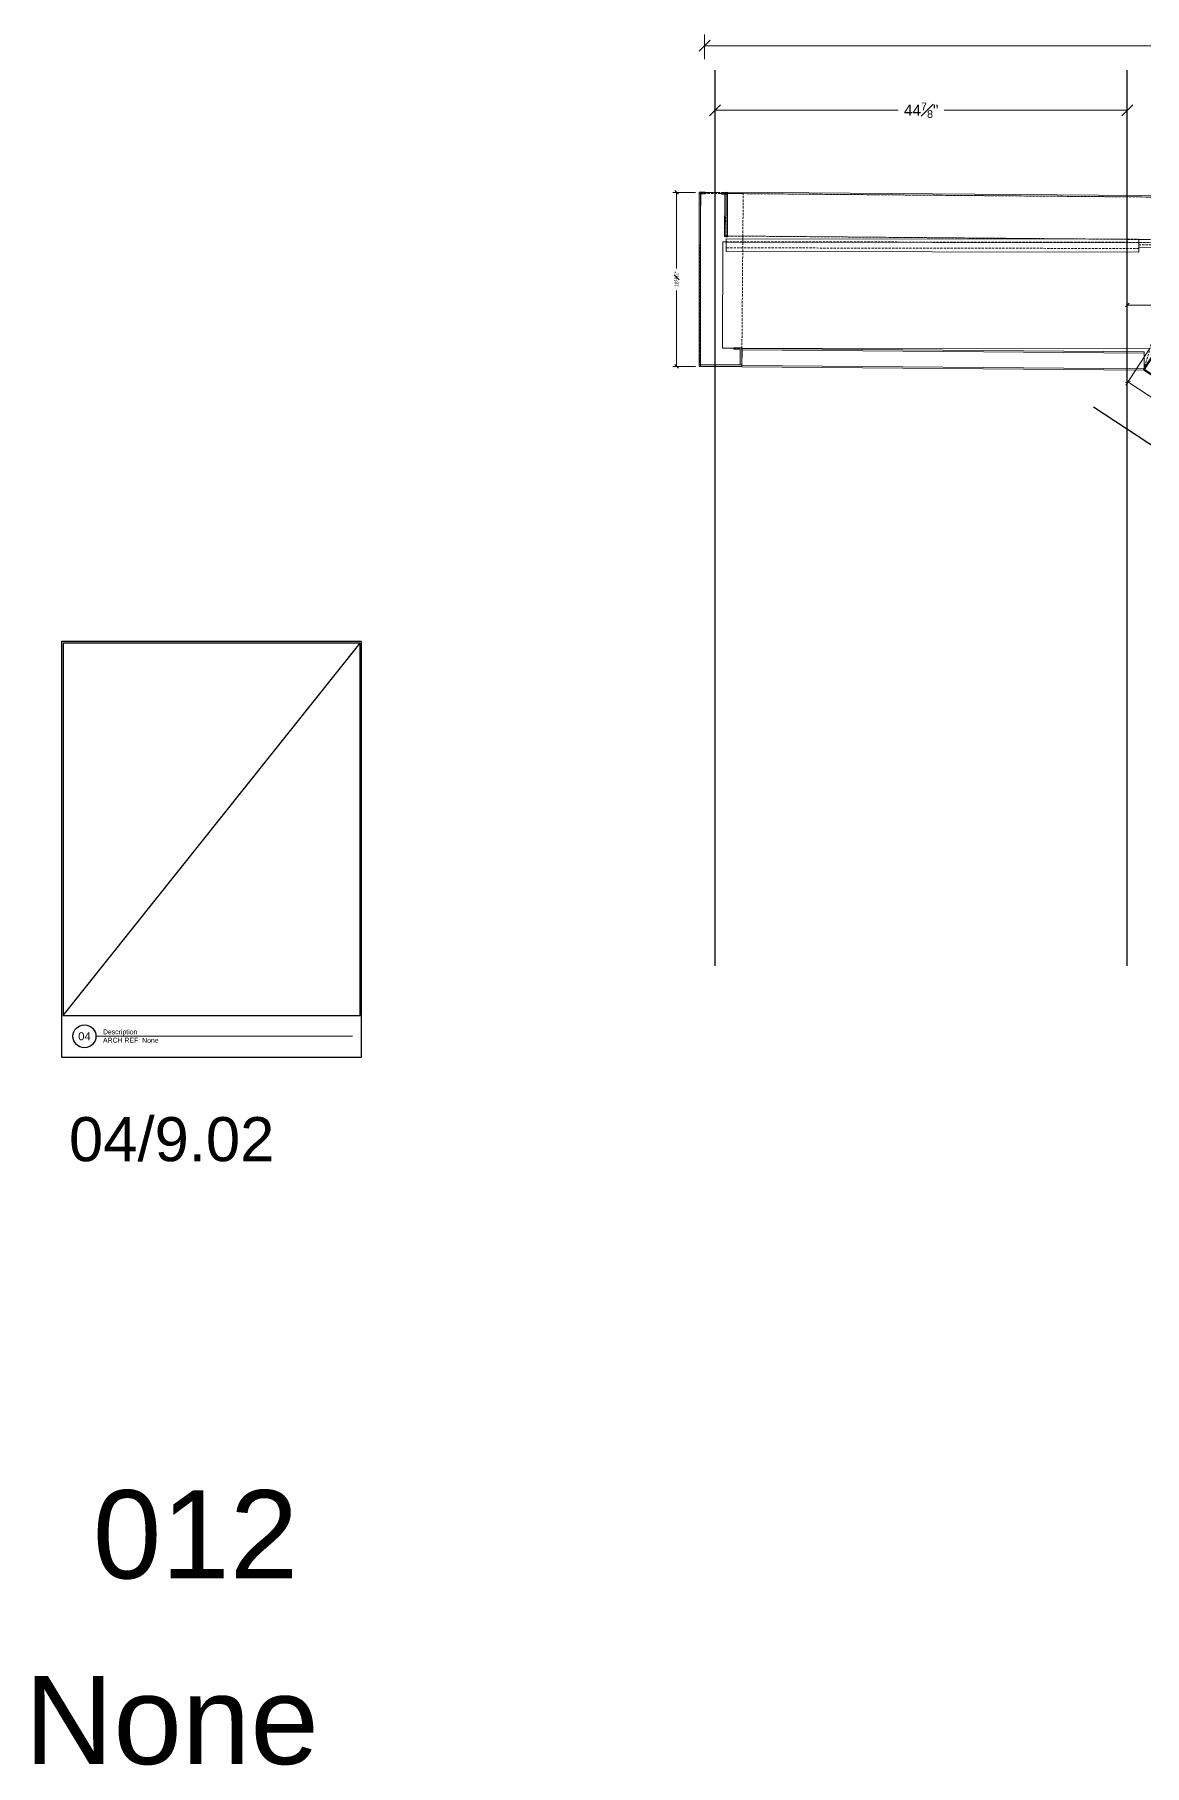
# Model space of a CAD drawing. Header units: inches. Extents: x -301 to 39679, y -468 to 370.
# Drawn here: x 1415.3 to 1536.1, y -76.9 to 111.6 of the extents above; entities that cross this region are included whole.
import ezdxf
from ezdxf.enums import TextEntityAlignment as Align

# ---------------------------------------------------------------- set-up
doc = ezdxf.new("R2010")
doc.units = ezdxf.units.IN
doc.header["$MEASUREMENT"] = 0
doc.linetypes.add('CENTER', pattern=[2, 1.25, -0.25, 0.25, -0.25])
doc.linetypes.add('DASHED2', pattern=[0.375, 0.25, -0.125])
doc.layers.get('Defpoints').update_dxf_attribs({"color": 3})
doc.layers.add('NSE-Border', color=156, linetype='Continuous', plot=False)
doc.layers.add('NSE-Construction', color=86, linetype='Continuous', plot=False)
doc.layers.add('NSE-Detail Border', color=7, linetype='Continuous')
for name, color, linetype, lineweight in [('NSE-Dimensions', 51, 'Continuous', 13), ('NSE-Panels 01', 1, 'Continuous', 40), ('NSE-Title', 51, 'Continuous', 9)]:
    doc.layers.add(name, color=color, linetype=linetype, lineweight=lineweight)
doc.styles.add('004 - NSSM - Standard', font='arial.ttf', dxfattribs={"height": 0.4})
doc.styles.add('008 - NSSM - Standard', font='arial.ttf', dxfattribs={"height": 0.8})
doc.styles.add('012 - NSSM - Standard', font='arial.ttf', dxfattribs={"height": 1.2})
doc.styles.add('048 - NSSM - Standard', font='arial.ttf', dxfattribs={"height": 4.8})
doc.styles.add('096 - NSSM - Standard', font='arial.ttf', dxfattribs={"height": 9.6})
doc.dimstyles.new('004 - NSSM - Standard$0', dxfattribs={"dimtxt": 0.4, "dimasz": 0.4, "dimexe": 0.4, "dimexo": 0.4, "dimgap": 0.4, "dimtad": 0, "dimdec": 4, "dimzin": 3, "dimdsep": 46, "dimlunit": 5, "dimtxsty": '004 - NSSM - Standard', "dimblk": 'OBLIQUE', "dimcen": 0.4, "dimclrd": 256, "dimclre": 256, "dimclrt": 256, "dimazin": 0, "dimtfac": 0.7, "dimtdec": 4, "dimtmove": 1, "dimatfit": 2, "dimfxl": 1, "dimtfill": 1, "dimtfillclr": 11, "dimfrac": 1, "dimtolj": 1, "dimtzin": 0, "dimlwd": 0, "dimlwe": 0, "dimarcsym": 0})
doc.dimstyles.new('012 - NSSM - Standard', dxfattribs={"dimtxt": 1.2, "dimasz": 1.2, "dimexe": 1.2, "dimexo": 1.2, "dimgap": 0.6, "dimtad": 0, "dimtih": 1, "dimtoh": 1, "dimdec": 4, "dimzin": 3, "dimdsep": 46, "dimlunit": 4, "dimtxsty": '012 - NSSM - Standard', "dimblk": 'OBLIQUE', "dimcen": 1.2, "dimclrd": 256, "dimclre": 256, "dimclrt": 256, "dimadec": 0, "dimazin": 0, "dimtfac": 0.7, "dimtdec": 4, "dimtmove": 1, "dimatfit": 2, "dimfxl": 1, "dimtfill": 1, "dimtfillclr": 11, "dimfrac": 1, "dimtolj": 1, "dimtzin": 0, "dimlwd": 0, "dimlwe": 0, "dimarcsym": 0})

# ---------------------------------------------------------------- blocks, each defined once
blk = doc.blocks.new('*U3')
blk.add_wipeout([(8.13, 1.129), (8.13, 0), (0, 0), (0, 11.313), (8.172, 11.313), (8.172, 0), (8.13, 0), (8.13, 11.271), (0.042, 11.271), (0.042, 1.129)])
at = {"layer": 'Defpoints', "ltscale": 0.0625}
blk.add_lwpolyline([(0.042, 1.129), (8.13, 1.129), (8.13, 11.271), (0.042, 11.271)], close=True, dxfattribs=at)
at = {"layer": 'Defpoints'}
blk.add_circle((0.625, 0.567), 0.312, dxfattribs=at)
at = {"layer": 'NSE-Border', "ltscale": 0.0625}
blk.add_lwpolyline([(0, 0), (8.172, 0), (8.172, 11.313), (0, 11.313)], close=True, dxfattribs=at)
at = {"layer": 'NSE-Title'}
blk.add_line((0.938, 0.567), (7.922, 0.567), dxfattribs=at)
at = {"layer": 'Defpoints', "style": '008 - NSSM - Standard'}
blk.add_attdef('DETAIL_NUMBER', text='', height=0.218, dxfattribs=at).set_placement((0.625, 0.567), align=Align.MIDDLE_CENTER)
at = {"layer": 'NSE-Title', "style": '004 - NSSM - Standard'}
blk.add_text('ARCH REF:', height=0.1341, dxfattribs=at).set_placement((1.636, 0.46), align=Align.MIDDLE_CENTER)
for tag, p in [('DETAIL_DESCRIPTION', (1.129, 0.62)), ('ARCH_REF', (2.197, 0.388))]:
    blk.add_attdef(tag, p, '', height=0.134, dxfattribs=at)
blk = doc.blocks.new('_Oblique')
at = {"color": 0, "linetype": 'ByBlock', "lineweight": -2}
blk.add_line((-0.5, -0.5), (0.5, 0.5), dxfattribs=at)
blk = doc.blocks.new('*D179')
at = {"layer": 'Defpoints', "color": 0, "transparency": 16777216}
for p in [(1485.19, 94.4), (1487.64, 94.4), (1487.64, 75.45)]:
    blk.add_point(p, dxfattribs=at)
at = {"layer": 'NSE-Construction', "lineweight": 0, "transparency": 16777216}
for p, q in [((1487.24, 94.4), (1484.79, 94.4)), ((1485.19, 94.4), (1485.19, 86.12)), ((1485.19, 75.45), (1485.19, 83.73)), ((1487.24, 75.45), (1484.79, 75.45))]:
    blk.add_line(p, q, dxfattribs=at)
at = {"layer": 'NSE-Construction', "lineweight": 0, "transparency": 16777216, "xscale": 0.4, "yscale": 0.4, "zscale": 0.4}
for p, rotation in [((1485.19, 94.4), 90), ((1485.19, 75.45), 270)]:
    blk.add_blockref('_Oblique', p, dxfattribs=dict(at, rotation=rotation))
at = {"layer": 'NSE-Construction', "transparency": 16777216, "insert": (1485.19, 84.93), "char_height": 0.4, "attachment_point": 5, "rotation": 90, "style": '004 - NSSM - Standard', "bg_fill": 3, "box_fill_scale": 1.25, "bg_fill_color": 256, "bg_fill_true_color": 13158600, "bg_fill_transparency": 0}
blk.add_mtext('\\A1;18{\\H0.7x;\\S15#16;}"', dxfattribs=at)
blk = doc.blocks.new('*D212')
at = {"layer": 'Defpoints', "color": 0, "transparency": 16777216}
for p in [(1534.27, 107.69), (1534.27, 82.13), (1597.64, 82.13)]:
    blk.add_point(p, dxfattribs=at)
at = {"layer": 'NSE-Dimensions', "color": 51, "linetype": 'CENTER', "lineweight": 0, "transparency": 16777216}
blk.add_line((1534.27, 107.29), (1534.27, 81.73), dxfattribs=at)
at = {"layer": 'NSE-Dimensions', "color": 51, "lineweight": 0, "transparency": 16777216}
for p, q in [((1534.27, 82.13), (1574.93, 82.13)), ((1597.64, 82.13), (1576.98, 82.13))]:
    blk.add_line(p, q, dxfattribs=at)
at = {"layer": 'NSE-Dimensions', "color": 51, "lineweight": 0, "transparency": 16777216, "xscale": 0.4, "yscale": 0.4, "zscale": 0.4, "rotation": 180}
blk.add_blockref('_Oblique', (1534.27, 82.13), dxfattribs=at)
at = {"layer": 'NSE-Dimensions', "color": 51, "lineweight": 0, "transparency": 16777216, "xscale": 0.4, "yscale": 0.4, "zscale": 0.4}
blk.add_blockref('_Oblique', (1597.64, 82.13), dxfattribs=at)
at = {"layer": 'NSE-Dimensions', "transparency": 16777216, "insert": (1575.96, 82.13), "char_height": 0.4, "attachment_point": 5, "style": '004 - NSSM - Standard', "bg_fill": 3, "box_fill_scale": 1.25, "bg_fill_color": 256, "bg_fill_true_color": 13158600, "bg_fill_transparency": 0}
blk.add_mtext('\\A1;63{\\H0.7x;\\S3#8;}"', dxfattribs=at)
blk = doc.blocks.new('*D213')
at = {"layer": 'Defpoints', "color": 0, "transparency": 16777216}
for p in [(1489.39, 107.69), (1534.27, 107.69), (1489.39, 103.34)]:
    blk.add_point(p, dxfattribs=at)
at = {"layer": 'NSE-Construction', "lineweight": 0, "transparency": 16777216}
for p, q in [((1489.39, 106.49), (1489.39, 102.14)), ((1534.27, 106.49), (1534.27, 102.14)), ((1489.39, 103.34), (1509.33, 103.34)), ((1534.27, 103.34), (1514.33, 103.34))]:
    blk.add_line(p, q, dxfattribs=at)
at = {"layer": 'NSE-Construction', "lineweight": 0, "transparency": 16777216, "xscale": 1.2, "yscale": 1.2, "zscale": 1.2, "rotation": 180}
blk.add_blockref('_Oblique', (1489.39, 103.34), dxfattribs=at)
at = {"layer": 'NSE-Construction', "lineweight": 0, "transparency": 16777216, "xscale": 1.2, "yscale": 1.2, "zscale": 1.2}
blk.add_blockref('_Oblique', (1534.27, 103.34), dxfattribs=at)
at = {"layer": 'NSE-Construction', "transparency": 16777216, "insert": (1511.83, 103.34), "char_height": 1.2, "attachment_point": 5, "style": '012 - NSSM - Standard', "bg_fill": 3, "box_fill_scale": 1.25, "bg_fill_color": 256, "bg_fill_true_color": 13158600, "bg_fill_transparency": 0}
blk.add_mtext('\\A1;44{\\H0.7x;\\S7#8;}"', dxfattribs=at)
blk = doc.blocks.new('*D214')
at = {"layer": 'Defpoints', "color": 0, "transparency": 16777216}
for p in [(1488.24, 110.37), (1488.24, 107.69), (1660.86, 107.69)]:
    blk.add_point(p, dxfattribs=at)
at = {"layer": 'NSE-Construction', "lineweight": 0, "transparency": 16777216}
for p, q in [((1488.24, 108.89), (1488.24, 111.57)), ((1660.86, 108.89), (1660.86, 111.57)), ((1488.24, 110.37), (1571.22, 110.37)), ((1660.86, 110.37), (1577.88, 110.37))]:
    blk.add_line(p, q, dxfattribs=at)
at = {"layer": 'NSE-Construction', "lineweight": 0, "transparency": 16777216, "xscale": 1.2, "yscale": 1.2, "zscale": 1.2, "rotation": 180}
blk.add_blockref('_Oblique', (1488.24, 110.37), dxfattribs=at)
at = {"layer": 'NSE-Construction', "lineweight": 0, "transparency": 16777216, "xscale": 1.2, "yscale": 1.2, "zscale": 1.2}
blk.add_blockref('_Oblique', (1660.86, 110.37), dxfattribs=at)
at = {"layer": 'NSE-Construction', "transparency": 16777216, "insert": (1574.55, 110.37), "char_height": 1.2, "attachment_point": 5, "style": '012 - NSSM - Standard', "bg_fill": 3, "box_fill_scale": 1.25, "bg_fill_color": 256, "bg_fill_true_color": 13158600, "bg_fill_transparency": 0}
blk.add_mtext('\\A1;14\'-4{\\H0.7x;\\S5#8;}"', dxfattribs=at)
blk = doc.blocks.new('*D260')
at = {"layer": 'Defpoints', "color": 0, "transparency": 16777216}
for p in [(1536.92, 77.7), (1534.34, 73.76), (1566.98, 54.87)]:
    blk.add_point(p, dxfattribs=at)
at = {"layer": 'NSE-Construction', "lineweight": 0, "transparency": 16777216}
for p, q in [((1536.7, 77.36), (1534.12, 73.42)), ((1534.34, 73.76), (1549.23, 64)), ((1565.84, 53.13), (1550.95, 62.88)), ((1566.76, 54.54), (1565.62, 52.79))]:
    blk.add_line(p, q, dxfattribs=at)
at = {"layer": 'NSE-Construction', "lineweight": 0, "transparency": 16777216, "xscale": 0.4, "yscale": 0.4, "zscale": 0.4}
for p, rotation in [((1534.34, 73.76), 146.7783065510827), ((1565.84, 53.13), 326.7783065510826)]:
    blk.add_blockref('_Oblique', p, dxfattribs=dict(at, rotation=rotation))
at = {"layer": 'NSE-Construction', "transparency": 16777216, "insert": (1550.09, 63.44), "char_height": 0.4, "attachment_point": 5, "rotation": 326.7783, "style": '004 - NSSM - Standard', "bg_fill": 3, "box_fill_scale": 1.25, "bg_fill_color": 256, "bg_fill_true_color": 13158600, "bg_fill_transparency": 0}
blk.add_mtext('\\A1;37{\\H0.7x;\\S5#8;}"', dxfattribs=at)

msp = doc.modelspace()

# ---------------------------------------------------------------- linework, layer by layer
at = {"color": 0, "linetype": 'Continuous', "lineweight": 0, "extrusion": (3.20393e-20, 1, -1.2238e-14)}
for p, q in [((1487.8016, 94.40349), (1487.6441, 94.40349)), ((1487.6441, 94.40349), (1487.6441, 75.60692)), ((1487.8016, 94.40349), (1487.8016, 75.60692)), ((1487.8016, 94.40349), (1488.3016, 94.40349)), ((1488.3016, 94.24599), (1487.8016, 94.24599)), ((1487.8016, 91.67622), (1487.82307, 94.24355)), ((1488.3016, 94.40349), (1488.3016, 94.24599)), ((1489.93095, 94.38438), (1488.3016, 94.39799)), ((1488.3016, 94.39706), (1489.93095, 94.38344)), ((1490.0736, 94.21075), (1490.07383, 94.36825)), ((1490.07383, 94.36825), (1490.73133, 94.3673)), ((1490.7311, 94.2098), (1490.73133, 94.3673)), ((1490.7311, 94.2098), (1490.0736, 94.21075)), ((1490.39506, 89.65057), (1490.43213, 94.08232)), ((1490.39567, 89.65034), (1490.43262, 94.06792)), ((1490.43213, 94.08232), (1490.43232, 94.21023)), ((1490.5668, 89.54208), (1490.5736, 94.21003)), ((1490.5736, 94.21003), (1490.7311, 94.2098)), ((1490.7243, 89.54185), (1490.7311, 94.2098)), ((1490.21624, 89.02233), (1490.19934, 77.43061)), ((1490.22268, 89.01945), (1490.20578, 77.42773)), ((1490.21624, 89.02233), (1490.60691, 89.02176)), ((1490.22268, 89.01945), (1490.21624, 89.02233)), ((1490.60692, 89.01889), (1490.22268, 89.01945)), ((1490.39567, 89.65034), (1490.39506, 89.65057)), ((1490.4262, 89.65008), (1490.39567, 89.65034)), ((1490.42562, 89.60535), (1490.42568, 89.65009)), ((1490.5668, 89.54208), (1490.42562, 89.60535)), ((1490.7243, 89.54185), (1490.5668, 89.54208)), ((1490.60739, 88.96511), (1490.60593, 87.96818)), ((1490.60691, 89.02176), (1490.60739, 89.3524)), ((1490.60739, 89.3524), (1490.60739, 88.96511)), ((1492.40606, 89.34976), (1492.40844, 89.63351)), ((1490.60593, 88.34234), (1490.60593, 87.96818)), ((1490.19934, 77.43061), (1490.20578, 77.42773)), ((1490.20578, 77.42773), (1491.41202, 77.42598)), ((1491.41202, 77.48351), (1492.28702, 77.48351)), ((1491.41202, 77.48351), (1491.41202, 77.32601)), ((1492.12952, 77.32601), (1491.41202, 77.32601)), ((1492.12952, 77.32601), (1492.12952, 75.60692)), ((1492.28702, 77.48351), (1492.28702, 75.44942)), ((1492.28702, 77.42471), (1536.69189, 77.36018)), ((1492.2908, 75.57028), (1492.30631, 77.42468)), ((1492.30665, 75.40633), (1492.32338, 77.40626)), ((1492.32206, 77.24876), (1492.32338, 77.40626)), ((1492.32338, 77.40626), (1536.11372, 77.04035)), ((1492.32338, 77.40626), (1536.11372, 77.04035)), ((1487.6441, 75.60692), (1492.12952, 75.60692)), ((1487.6441, 75.60692), (1487.6441, 75.44942)), ((1487.8016, 75.44942), (1487.6441, 75.44942)), ((1492.28702, 75.44942), (1487.6441, 75.44942)), ((1492.28946, 75.41046), (1487.66586, 75.44912)), ((1492.30665, 75.40633), (1492.30797, 75.56382)), ((1536.097, 75.04042), (1492.30665, 75.40633)), ((1536.097, 75.04042), (1492.30665, 75.40633)), ((1492.30797, 75.56382), (1536.09832, 75.19792)), ((1536.1124, 76.88285), (1492.32206, 77.24876)), ((1536.09764, 75.11721), (1536.11372, 77.04035)), ((1536.1124, 76.88285), (1536.11372, 77.04035)), ((1536.097, 75.04042), (1536.09757, 75.10825)), ((1536.097, 75.04042), (1536.09757, 75.10825))]:
    msp.add_line(p, q, dxfattribs=at)
at = {"color": 253, "linetype": 'DASHED2', "lineweight": 0, "extrusion": (3.20393e-20, 1, -1.2238e-14)}
for p, q in [((1488.3016, 94.39799), (1487.6441, 94.40349)), ((1487.8016, 94.24599), (1487.6441, 94.24599)), ((1487.64664, 94.40253), (1488.3016, 94.39706)), ((1487.82307, 94.24355), (1487.82353, 94.29771)), ((1487.82353, 94.29771), (1492.44713, 94.25906)), ((1489.93079, 94.27476), (1490.58829, 94.2738)), ((1490.58312, 89.60513), (1490.58991, 94.27308)), ((1490.58974, 94.27286), (1490.59106, 94.43016)), ((1490.73119, 94.27168), (1490.58974, 94.27286)), ((1492.40844, 89.63351), (1492.44713, 94.25906)), ((1492.44652, 94.25929), (1492.44654, 94.26159)), ((1492.44713, 94.25906), (1492.44652, 94.25929)), ((1492.44654, 94.26159), (1492.44715, 94.26136)), ((1492.44713, 94.25906), (1492.44715, 94.26136)), ((1490.42568, 89.65009), (1490.43213, 94.08232)), ((1487.66586, 75.44942), (1487.8016, 91.67622)), ((1490.42562, 89.60535), (1490.58312, 89.60513)), ((1490.72446, 89.64759), (1490.4262, 89.65008)), ((1490.58312, 89.60513), (1490.7243, 89.54185)), ((1490.60593, 88.35547), (1490.60691, 89.02176)), ((1492.30631, 77.42468), (1492.40606, 89.34976)), ((1490.60593, 88.35547), (1490.60593, 88.34234)), ((1491.41202, 77.42598), (1492.28702, 77.42471)), ((1487.8016, 75.60692), (1487.8016, 75.44942)), ((1492.28702, 75.60692), (1492.12952, 75.60692)), ((1492.28946, 75.41046), (1492.2908, 75.57028)), ((1492.29019, 75.57051), (1492.2908, 75.57028)), ((1586.43155, 42.12746), (1536.0726, 75.12028))]:
    msp.add_line(p, q, dxfattribs=at)
at = {"layer": 'NSE-Construction'}
for p, q in [((1489.3933, 10.17121), (1489.3933, 107.6853)), ((1418.37198, 4.7672), (1450.72429, 45.33241))]:
    msp.add_line(p, q, dxfattribs=at)
at = {"layer": 'NSE-Construction', "extrusion": (0.003242, -0.001453, 0.999994)}
msp.add_line((1530.57921, 71.04943), (1632.56012, 3.9392), dxfattribs=at)
at = {"layer": 'NSE-Panels 01', "extrusion": (3.20393e-20, 1, -1.2238e-14)}
for p, q in [((1537.24962, 76.877), (1536.09088, 75.10834)), ((1536.09088, 75.10834), (1597.5808, 34.82303))]:
    msp.add_line(p, q, dxfattribs=at)

# ---------------------------------------------------------------- texts
at = {"layer": 'Defpoints'}
for s, width, gutter_width, insert, char_height, attachment_point, style in [('04/9.02', 15.7513444, 2, (1430.20438, -6.28629), 4.8, 2, '048 - NSSM - Standard'), ('012', 16.3938227, 0.5, (1432.80801, -51.7797), 9.6, 5, '096 - NSSM - Standard')]:
    msp.add_mtext_dynamic_manual_height_columns(s, width=width, gutter_width=gutter_width, heights=[0], dxfattribs=dict(at, insert=insert, char_height=char_height, attachment_point=attachment_point, style=style))
at = {"layer": 'NSE-Title', "insert": (1430.20438, -72), "char_height": 9.6, "width": 31.6499699, "attachment_point": 5, "style": '096 - NSSM - Standard'}
msp.add_mtext('None', dxfattribs=at)

# ---------------------------------------------------------------- dimensions: what is measured, and where the dimension line sits
at = {"layer": 'NSE-Dimensions'}
dim = msp.add_linear_dim(base=(1534.2683, 82.13211), p1=(1597.6433, 82.13211), p2=(1534.2683, 107.6853), dimstyle='004 - NSSM - Standard$0', override={"dimtih": 1, "dimtoh": 1, "dimpost": '"', "dimclrd": 51, "dimclre": 51, "dimadec": 0}, dxfattribs=at)
dim.commit()
dim.dimension.update_dxf_attribs({"geometry": '*D212', "text_midpoint": (1575.957, 82.13211), "dimtype": 160})

# ---------------------------------------------------------------- next in the draw order: linework, layer by layer
at = {"color": 253, "linetype": 'DASHED2', "lineweight": 0, "extrusion": (3.20393e-20, 1, -1.2238e-14)}
for p, q in [((1490.5872, 94.27382), (1541.67635, 93.84673)), ((1536.0726, 75.12028), (1541.62384, 93.85036)), ((1490.39506, 89.65057), (1541.59373, 89.22257)), ((1490.60691, 89.02176), (1536.70235, 88.95478)), ((1533.57087, 89.28941), (1535.53785, 89.28653)), ((1535.53403, 88.69399), (1535.53785, 89.272)), ((1535.53403, 88.39106), (1535.53785, 88.96907)), ((1535.53403, 88.69399), (1535.53403, 88.39106)), ((1540.26358, 88.66273), (1535.53403, 88.69399)), ((1535.53785, 89.28653), (1535.53639, 88.2896)), ((1535.53785, 89.28653), (1535.53785, 89.27297)), ((1536.09236, 89.26833), (1540.2674, 89.24074)), ((1535.53639, 88.2896), (1490.60593, 88.35547)), ((1535.53403, 88.39106), (1535.5371, 88.39104)), ((1535.53639, 88.2896), (1535.53639, 87.90231))]:
    msp.add_line(p, q, dxfattribs=at)
at = {"color": 0, "linetype": 'Continuous', "lineweight": 0, "extrusion": (3.20393e-20, 1, -1.2238e-14)}
for p, q in [((1490.59106, 94.43036), (1541.67771, 94.00329)), ((1541.63292, 93.84616), (1490.73119, 94.27168)), ((1490.73119, 94.27168), (1541.63292, 93.84616)), ((1490.60739, 89.3524), (1533.57087, 89.28941)), ((1535.53785, 88.89924), (1490.60739, 88.96511)), ((1536.5661, 89.26437), (1490.72446, 89.64759)), ((1535.53639, 87.90231), (1535.53785, 88.89924)), ((1535.53785, 89.27297), (1535.53785, 88.89924)), ((1535.53785, 89.272), (1536.09236, 89.26833)), ((1535.53785, 88.96907), (1535.53785, 89.272)), ((1540.2674, 88.93781), (1535.53785, 88.96907)), ((1490.60593, 87.96818), (1535.53639, 87.90231)), ((1535.5371, 88.39104), (1540.26358, 88.3598))]:
    msp.add_line(p, q, dxfattribs=at)
at = {"layer": 'NSE-Construction'}
msp.add_line((1534.2683, 10.17121), (1534.2683, 107.6853), dxfattribs=at)

# ---------------------------------------------------------------- next in the draw order: block references
at = {"layer": 'NSE-Detail Border', "xscale": 4, "yscale": 4, "zscale": 4}
msp.add_blockref('*U3', (1418.20438, 0.25), dxfattribs=at).add_auto_attribs({'DETAIL_DESCRIPTION': 'Description', 'ARCH_REF': 'None', 'DETAIL_NUMBER': '04'})

# ---------------------------------------------------------------- next in the draw order: dimensions: what is measured, and where the dimension line sits
at = {"layer": 'NSE-Construction'}
dim = msp.add_linear_dim(base=(1485.19007, 94.40349), p1=(1487.6441, 75.44942), p2=(1487.6441, 94.40349), angle=90, dimstyle='004 - NSSM - Standard$0', override={"dimpost": '"'}, dxfattribs=at)
dim.commit()
dim.dimension.update_dxf_attribs({"geometry": '*D179', "text_midpoint": (1485.19007, 84.92645)})

# ---------------------------------------------------------------- next in the draw order: dimensions: what is measured, and where the dimension line sits
dim = msp.add_linear_dim(base=(1489.3933, 103.3367), p1=(1534.2683, 107.6853), p2=(1489.3933, 107.6853), dimstyle='012 - NSSM - Standard', override={"dimlunit": 5, "dimpost": '"'}, dxfattribs=at)
dim.commit()
dim.dimension.update_dxf_attribs({"geometry": '*D213', "text_midpoint": (1511.8308, 103.3367)})
dim = msp.add_linear_dim(base=(1534.33834, 73.75611), p1=(1566.97943, 54.87157), p2=(1536.91842, 77.69562), angle=326.7783066, dimstyle='004 - NSSM - Standard$0', override={"dimpost": '"'}, dxfattribs=at)
dim.commit()
dim.dimension.update_dxf_attribs({"geometry": '*D260', "text_midpoint": (1550.08761, 63.44156)})

# ---------------------------------------------------------------- next in the draw order: dimensions: what is measured, and where the dimension line sits
dim = msp.add_linear_dim(base=(1488.23783, 110.37371), p1=(1660.86283, 107.68529), p2=(1488.23783, 107.68529), dimstyle='012 - NSSM - Standard', override={"dimlunit": 4, "dimpost": ''}, dxfattribs=at)
dim.commit()
dim.dimension.update_dxf_attribs({"geometry": '*D214', "text_midpoint": (1574.55033, 110.37371)})

doc.saveas('drawing.dxf')
